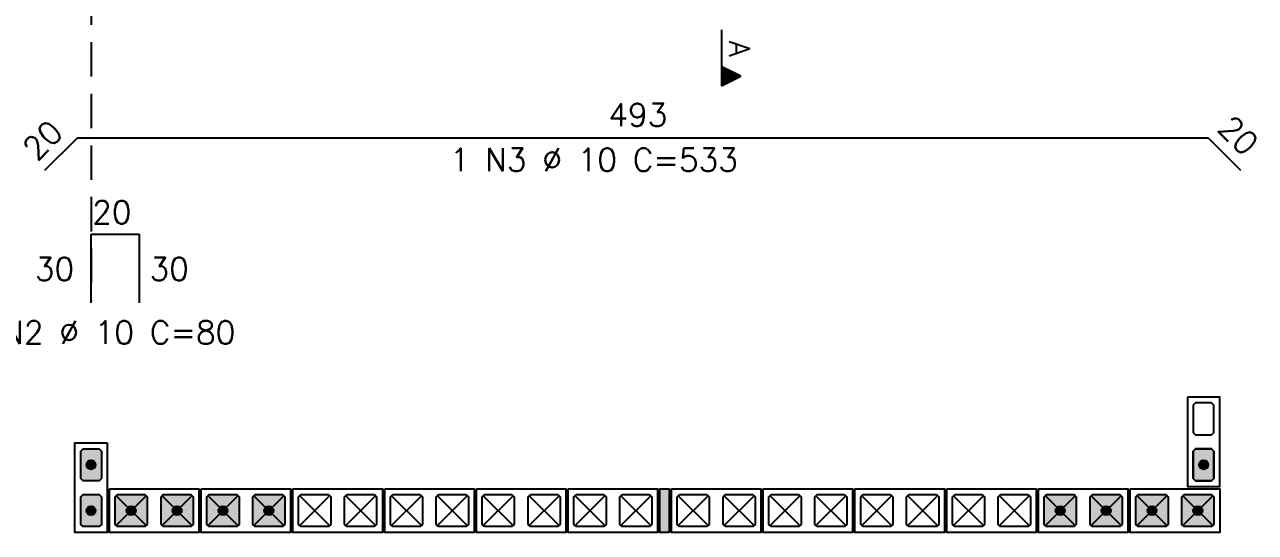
# Model space of a CAD drawing. Extents: x -1 to 122, y -1 to 61.
# Drawn here: x 65.67 to 76.4, y 21 to 25.42 of the extents above; entities that cross this region are included whole.
import ezdxf

# ---------------------------------------------------------------- set-up
doc = ezdxf.new("R2010")
doc.units = 0
doc.header["$MEASUREMENT"] = 0
doc.linetypes.add('ESTILO_TQS_0001', pattern=[0.45, 0.3, -0.15])
for name, color, linetype in [('PENA_01', 1, 'CONTINUOUS'), ('PENA_02', 2, 'CONTINUOUS'), ('PENA_03', 3, 'CONTINUOUS'), ('PENA_05', 5, 'CONTINUOUS'), ('PENA_11', 252, 'CONTINUOUS'), ('PENA_25', 210, 'CONTINUOUS')]:
    doc.layers.add(name, color=color, linetype=linetype)
doc.styles.get("Standard").update_dxf_attribs({"font": 'ROMANS.SHX'})

msp = doc.modelspace()

# ---------------------------------------------------------------- linework, layer by layer
at = {"layer": 'PENA_01', "linetype": 'ESTILO_TQS_0001'}
msp.add_line((66.251909, 30.671445), (66.251909, 23.012832), dxfattribs=at)
at = {"layer": 'PENA_01', "linetype": 'Continuous'}
for p, q in [((66.471909, 21.055297), (66.731909, 21.315297)), ((66.731909, 21.055297), (66.471909, 21.315297)), ((67.131909, 21.055297), (66.871909, 21.315297)), ((66.871909, 21.055297), (67.131909, 21.315297)), ((67.271909, 21.055297), (67.531909, 21.315297)), ((67.531909, 21.055297), (67.271909, 21.315297)), ((67.931909, 21.055297), (67.671909, 21.315297)), ((67.671909, 21.055297), (67.931909, 21.315297)), ((68.071909, 21.055297), (68.331909, 21.315297)), ((68.331909, 21.055297), (68.071909, 21.315297)), ((68.731909, 21.055297), (68.471909, 21.315297)), ((68.471909, 21.055297), (68.731909, 21.315297)), ((68.871909, 21.055297), (69.131909, 21.315297)), ((69.131909, 21.055297), (68.871909, 21.315297)), ((69.531909, 21.055297), (69.271909, 21.315297)), ((69.271909, 21.055297), (69.531909, 21.315297)), ((69.671909, 21.055297), (69.931909, 21.315297)), ((69.931909, 21.055297), (69.671909, 21.315297)), ((70.331909, 21.055297), (70.071909, 21.315297)), ((70.071909, 21.055297), (70.331909, 21.315297)), ((70.471909, 21.055297), (70.731909, 21.315297)), ((70.731909, 21.055297), (70.471909, 21.315297)), ((71.131909, 21.055297), (70.871909, 21.315297)), ((70.871909, 21.055297), (71.131909, 21.315297)), ((71.371909, 21.055297), (71.631909, 21.315297)), ((71.631909, 21.055297), (71.371909, 21.315297)), ((72.031909, 21.055297), (71.771909, 21.315297)), ((71.771909, 21.055297), (72.031909, 21.315297)), ((72.171909, 21.055297), (72.431909, 21.315297)), ((72.431909, 21.055297), (72.171909, 21.315297)), ((72.831909, 21.055297), (72.571909, 21.315297)), ((72.571909, 21.055297), (72.831909, 21.315297)), ((72.971909, 21.055297), (73.231909, 21.315297)), ((73.231909, 21.055297), (72.971909, 21.315297)), ((73.631909, 21.055297), (73.371909, 21.315297)), ((73.371909, 21.055297), (73.631909, 21.315297)), ((73.771909, 21.055297), (74.031909, 21.315297)), ((74.031909, 21.055297), (73.771909, 21.315297)), ((74.431909, 21.055297), (74.171909, 21.315297)), ((74.171909, 21.055297), (74.431909, 21.315297)), ((74.571909, 21.055297), (74.831909, 21.315297)), ((74.831909, 21.055297), (74.571909, 21.315297)), ((75.231909, 21.055297), (74.971909, 21.315297)), ((74.971909, 21.055297), (75.231909, 21.315297)), ((75.371909, 21.055297), (75.631909, 21.315297)), ((75.631909, 21.055297), (75.371909, 21.315297)), ((76.031909, 21.055297), (75.771909, 21.315297)), ((75.771909, 21.055297), (76.031909, 21.315297))]:
    msp.add_line(p, q, dxfattribs=at)
for points in [[(75.881909, 22.125297), (75.861909, 22.105297), (75.861909, 21.865297), (75.881909, 21.845297), (76.021909, 21.845297), (76.041909, 21.865297), (76.041909, 22.105297), (76.021909, 22.125297), (75.881909, 22.125297)], [(66.321909, 21.725297), (66.341909, 21.705297), (66.341909, 21.465297), (66.321909, 21.445297), (66.181909, 21.445297), (66.161909, 21.465297), (66.161909, 21.705297), (66.181909, 21.725297), (66.321909, 21.725297)], [(75.881909, 21.725297), (75.861909, 21.705297), (75.861909, 21.465297), (75.881909, 21.445297), (76.021909, 21.445297), (76.041909, 21.465297), (76.041909, 21.705297), (76.021909, 21.725297), (75.881909, 21.725297)], [(66.321909, 21.325297), (66.341909, 21.305297), (66.341909, 21.065297), (66.321909, 21.045297), (66.181909, 21.045297), (66.161909, 21.065297), (66.161909, 21.305297), (66.181909, 21.325297), (66.321909, 21.325297)]]:
    msp.add_lwpolyline(points, dxfattribs=at)
at = {"layer": 'PENA_02', "linetype": 'Continuous'}
for points in [[(75.811909, 22.175297), (75.811909, 21.395297), (76.091909, 21.395297), (76.091909, 22.175297), (75.811909, 22.175297)], [(66.391909, 21.775297), (66.391909, 20.995297), (66.111909, 20.995297), (66.111909, 21.775297), (66.391909, 21.775297)], [(66.411909, 21.375297), (67.191909, 21.375297), (67.191909, 20.995297), (66.411909, 20.995297), (66.411909, 21.375297)], [(67.211909, 21.375297), (67.991909, 21.375297), (67.991909, 20.995297), (67.211909, 20.995297), (67.211909, 21.375297)], [(68.011909, 21.375297), (68.791909, 21.375297), (68.791909, 20.995297), (68.011909, 20.995297), (68.011909, 21.375297)], [(68.811909, 21.375297), (69.591909, 21.375297), (69.591909, 20.995297), (68.811909, 20.995297), (68.811909, 21.375297)], [(69.611909, 21.375297), (70.391909, 21.375297), (70.391909, 20.995297), (69.611909, 20.995297), (69.611909, 21.375297)], [(70.411909, 21.375297), (71.191909, 21.375297), (71.191909, 20.995297), (70.411909, 20.995297), (70.411909, 21.375297)], [(71.291909, 20.995297), (71.211909, 20.995297), (71.211909, 21.375297), (71.291909, 21.375297), (71.291909, 20.995297)], [(71.311909, 21.375297), (72.091909, 21.375297), (72.091909, 20.995297), (71.311909, 20.995297), (71.311909, 21.375297)], [(72.111909, 21.375297), (72.891909, 21.375297), (72.891909, 20.995297), (72.111909, 20.995297), (72.111909, 21.375297)], [(72.911909, 21.375297), (73.691909, 21.375297), (73.691909, 20.995297), (72.911909, 20.995297), (72.911909, 21.375297)], [(73.711909, 21.375297), (74.491909, 21.375297), (74.491909, 20.995297), (73.711909, 20.995297), (73.711909, 21.375297)], [(74.511909, 21.375297), (75.291909, 21.375297), (75.291909, 20.995297), (74.511909, 20.995297), (74.511909, 21.375297)], [(75.311909, 21.375297), (76.091909, 21.375297), (76.091909, 20.995297), (75.311909, 20.995297), (75.311909, 21.375297)]]:
    msp.add_lwpolyline(points, dxfattribs=at)
at = {"layer": 'PENA_02', "linetype": 'ESTILO_TQS_0001'}
for points in [[(66.461909, 21.305297), (66.481909, 21.325297), (66.721909, 21.325297), (66.741909, 21.305297), (66.741909, 21.065297), (66.721909, 21.045297), (66.481909, 21.045297), (66.461909, 21.065297), (66.461909, 21.305297)], [(66.861909, 21.305297), (66.881909, 21.325297), (67.121909, 21.325297), (67.141909, 21.305297), (67.141909, 21.065297), (67.121909, 21.045297), (66.881909, 21.045297), (66.861909, 21.065297), (66.861909, 21.305297)], [(67.261909, 21.305297), (67.281909, 21.325297), (67.521909, 21.325297), (67.541909, 21.305297), (67.541909, 21.065297), (67.521909, 21.045297), (67.281909, 21.045297), (67.261909, 21.065297), (67.261909, 21.305297)], [(67.661909, 21.305297), (67.681909, 21.325297), (67.921909, 21.325297), (67.941909, 21.305297), (67.941909, 21.065297), (67.921909, 21.045297), (67.681909, 21.045297), (67.661909, 21.065297), (67.661909, 21.305297)], [(68.061909, 21.305297), (68.081909, 21.325297), (68.321909, 21.325297), (68.341909, 21.305297), (68.341909, 21.065297), (68.321909, 21.045297), (68.081909, 21.045297), (68.061909, 21.065297), (68.061909, 21.305297)], [(68.461909, 21.305297), (68.481909, 21.325297), (68.721909, 21.325297), (68.741909, 21.305297), (68.741909, 21.065297), (68.721909, 21.045297), (68.481909, 21.045297), (68.461909, 21.065297), (68.461909, 21.305297)], [(68.861909, 21.305297), (68.881909, 21.325297), (69.121909, 21.325297), (69.141909, 21.305297), (69.141909, 21.065297), (69.121909, 21.045297), (68.881909, 21.045297), (68.861909, 21.065297), (68.861909, 21.305297)], [(69.261909, 21.305297), (69.281909, 21.325297), (69.521909, 21.325297), (69.541909, 21.305297), (69.541909, 21.065297), (69.521909, 21.045297), (69.281909, 21.045297), (69.261909, 21.065297), (69.261909, 21.305297)], [(69.661909, 21.305297), (69.681909, 21.325297), (69.921909, 21.325297), (69.941909, 21.305297), (69.941909, 21.065297), (69.921909, 21.045297), (69.681909, 21.045297), (69.661909, 21.065297), (69.661909, 21.305297)], [(70.061909, 21.305297), (70.081909, 21.325297), (70.321909, 21.325297), (70.341909, 21.305297), (70.341909, 21.065297), (70.321909, 21.045297), (70.081909, 21.045297), (70.061909, 21.065297), (70.061909, 21.305297)], [(70.461909, 21.305297), (70.481909, 21.325297), (70.721909, 21.325297), (70.741909, 21.305297), (70.741909, 21.065297), (70.721909, 21.045297), (70.481909, 21.045297), (70.461909, 21.065297), (70.461909, 21.305297)], [(70.861909, 21.305297), (70.881909, 21.325297), (71.121909, 21.325297), (71.141909, 21.305297), (71.141909, 21.065297), (71.121909, 21.045297), (70.881909, 21.045297), (70.861909, 21.065297), (70.861909, 21.305297)], [(71.361909, 21.305297), (71.381909, 21.325297), (71.621909, 21.325297), (71.641909, 21.305297), (71.641909, 21.065297), (71.621909, 21.045297), (71.381909, 21.045297), (71.361909, 21.065297), (71.361909, 21.305297)], [(71.761909, 21.305297), (71.781909, 21.325297), (72.021909, 21.325297), (72.041909, 21.305297), (72.041909, 21.065297), (72.021909, 21.045297), (71.781909, 21.045297), (71.761909, 21.065297), (71.761909, 21.305297)], [(72.161909, 21.305297), (72.181909, 21.325297), (72.421909, 21.325297), (72.441909, 21.305297), (72.441909, 21.065297), (72.421909, 21.045297), (72.181909, 21.045297), (72.161909, 21.065297), (72.161909, 21.305297)], [(72.561909, 21.305297), (72.581909, 21.325297), (72.821909, 21.325297), (72.841909, 21.305297), (72.841909, 21.065297), (72.821909, 21.045297), (72.581909, 21.045297), (72.561909, 21.065297), (72.561909, 21.305297)], [(72.961909, 21.305297), (72.981909, 21.325297), (73.221909, 21.325297), (73.241909, 21.305297), (73.241909, 21.065297), (73.221909, 21.045297), (72.981909, 21.045297), (72.961909, 21.065297), (72.961909, 21.305297)], [(73.361909, 21.305297), (73.381909, 21.325297), (73.621909, 21.325297), (73.641909, 21.305297), (73.641909, 21.065297), (73.621909, 21.045297), (73.381909, 21.045297), (73.361909, 21.065297), (73.361909, 21.305297)], [(73.761909, 21.305297), (73.781909, 21.325297), (74.021909, 21.325297), (74.041909, 21.305297), (74.041909, 21.065297), (74.021909, 21.045297), (73.781909, 21.045297), (73.761909, 21.065297), (73.761909, 21.305297)], [(74.161909, 21.305297), (74.181909, 21.325297), (74.421909, 21.325297), (74.441909, 21.305297), (74.441909, 21.065297), (74.421909, 21.045297), (74.181909, 21.045297), (74.161909, 21.065297), (74.161909, 21.305297)], [(74.561909, 21.305297), (74.581909, 21.325297), (74.821909, 21.325297), (74.841909, 21.305297), (74.841909, 21.065297), (74.821909, 21.045297), (74.581909, 21.045297), (74.561909, 21.065297), (74.561909, 21.305297)], [(74.961909, 21.305297), (74.981909, 21.325297), (75.221909, 21.325297), (75.241909, 21.305297), (75.241909, 21.065297), (75.221909, 21.045297), (74.981909, 21.045297), (74.961909, 21.065297), (74.961909, 21.305297)], [(75.361909, 21.305297), (75.381909, 21.325297), (75.621909, 21.325297), (75.641909, 21.305297), (75.641909, 21.065297), (75.621909, 21.045297), (75.381909, 21.045297), (75.361909, 21.065297), (75.361909, 21.305297)], [(75.761909, 21.305297), (75.781909, 21.325297), (76.021909, 21.325297), (76.041909, 21.305297), (76.041909, 21.065297), (76.021909, 21.045297), (75.781909, 21.045297), (75.761909, 21.065297), (75.761909, 21.305297)]]:
    msp.add_lwpolyline(points, dxfattribs=at)
at = {"layer": 'PENA_03', "linetype": 'Continuous'}
for p, q in [((71.749684, 25.378132), (71.749684, 24.89175)), ((71.75038, 25.057335), (71.75038, 25.378132)), ((71.915617, 24.974716), (71.750379, 25.057335)), ((71.75038, 24.892878), (71.75038, 25.056555)), ((71.914056, 24.974716), (71.75038, 25.056555)), ((71.762448, 24.898132), (71.762448, 25.051301)), ((71.775212, 24.904514), (71.775212, 25.044919)), ((71.787976, 24.910896), (71.787976, 25.038537)), ((71.80074, 24.917278), (71.80074, 25.032155)), ((71.813504, 24.92366), (71.813504, 25.025773)), ((71.826268, 24.930042), (71.826268, 25.019391)), ((71.839032, 24.936424), (71.839032, 25.013009)), ((71.851796, 24.942806), (71.851796, 25.006627)), ((71.749684, 24.89175), (71.915617, 24.974716)), ((71.750379, 24.892878), (71.914056, 24.974716)), ((71.86456, 24.949188), (71.86456, 25.000245)), ((71.877324, 24.95557), (71.877324, 24.993863)), ((71.890089, 24.961952), (71.890089, 24.987481)), ((71.902853, 24.968334), (71.902853, 24.981098))]:
    msp.add_line(p, q, dxfattribs=at)
for points in [[(66.181909, 21.445297), (66.161909, 21.465297), (66.161909, 21.705297), (66.181909, 21.725297), (66.321909, 21.725297), (66.341909, 21.705297), (66.341909, 21.465297), (66.321909, 21.445297), (66.181909, 21.445297)], [(75.881909, 21.445297), (75.861909, 21.465297), (75.861909, 21.705297), (75.881909, 21.725297), (76.021909, 21.725297), (76.041909, 21.705297), (76.041909, 21.465297), (76.021909, 21.445297), (75.881909, 21.445297)], [(66.181909, 21.045297), (66.161909, 21.065297), (66.161909, 21.305297), (66.181909, 21.325297), (66.321909, 21.325297), (66.341909, 21.305297), (66.341909, 21.065297), (66.321909, 21.045297), (66.181909, 21.045297)], [(66.741909, 21.065297), (66.721909, 21.045297), (66.481909, 21.045297), (66.461909, 21.065297), (66.461909, 21.305297), (66.481909, 21.325297), (66.721909, 21.325297), (66.741909, 21.305297), (66.741909, 21.065297)], [(67.141909, 21.065297), (67.121909, 21.045297), (66.881909, 21.045297), (66.861909, 21.065297), (66.861909, 21.305297), (66.881909, 21.325297), (67.121909, 21.325297), (67.141909, 21.305297), (67.141909, 21.065297)], [(67.541909, 21.065297), (67.521909, 21.045297), (67.281909, 21.045297), (67.261909, 21.065297), (67.261909, 21.305297), (67.281909, 21.325297), (67.521909, 21.325297), (67.541909, 21.305297), (67.541909, 21.065297)], [(67.941909, 21.065297), (67.921909, 21.045297), (67.681909, 21.045297), (67.661909, 21.065297), (67.661909, 21.305297), (67.681909, 21.325297), (67.921909, 21.325297), (67.941909, 21.305297), (67.941909, 21.065297)], [(74.841909, 21.065297), (74.821909, 21.045297), (74.581909, 21.045297), (74.561909, 21.065297), (74.561909, 21.305297), (74.581909, 21.325297), (74.821909, 21.325297), (74.841909, 21.305297), (74.841909, 21.065297)], [(75.241909, 21.065297), (75.221909, 21.045297), (74.981909, 21.045297), (74.961909, 21.065297), (74.961909, 21.305297), (74.981909, 21.325297), (75.221909, 21.325297), (75.241909, 21.305297), (75.241909, 21.065297)], [(75.641909, 21.065297), (75.621909, 21.045297), (75.381909, 21.045297), (75.361909, 21.065297), (75.361909, 21.305297), (75.381909, 21.325297), (75.621909, 21.325297), (75.641909, 21.305297), (75.641909, 21.065297)], [(76.041909, 21.065297), (76.021909, 21.045297), (75.781909, 21.045297), (75.761909, 21.065297), (75.761909, 21.305297), (75.781909, 21.325297), (76.021909, 21.325297), (76.041909, 21.305297), (76.041909, 21.065297)]]:
    msp.add_lwpolyline(points, dxfattribs=at)
for centre in [(66.251909, 21.585297), (75.951909, 21.585297), (66.251909, 21.185297), (66.601909, 21.185297), (67.001909, 21.185297), (67.401909, 21.185297), (67.801909, 21.185297), (74.701909, 21.185297), (75.101909, 21.185297), (75.501909, 21.185297), (75.901909, 21.185297)]:
    msp.add_circle(centre, 0.04, dxfattribs=at)
for points in [[(66.291909, 21.585297), (66.231909, 21.619938), (66.214321, 21.598978)], [(66.291909, 21.585297), (66.214321, 21.598978), (66.214321, 21.571617)], [(66.291909, 21.585297), (66.214321, 21.571617), (66.231909, 21.550656)], [(66.291909, 21.585297), (66.258855, 21.62469), (66.231909, 21.619938)], [(66.291909, 21.585297), (66.231909, 21.550656), (66.258855, 21.545905)], [(66.291909, 21.585297), (66.282551, 21.611009), (66.258855, 21.62469)], [(66.291909, 21.585297), (66.258855, 21.545905), (66.282551, 21.559586)], [(66.291909, 21.585297), (66.282551, 21.559586), (66.291909, 21.585297)], [(75.991909, 21.585297), (75.931909, 21.619938), (75.914321, 21.598978)], [(75.991909, 21.585297), (75.914321, 21.598978), (75.914321, 21.571617)], [(75.991909, 21.585297), (75.914321, 21.571617), (75.931909, 21.550656)], [(75.991909, 21.585297), (75.958855, 21.62469), (75.931909, 21.619938)], [(75.991909, 21.585297), (75.931909, 21.550656), (75.958855, 21.545905)], [(75.991909, 21.585297), (75.982551, 21.611009), (75.958855, 21.62469)], [(75.991909, 21.585297), (75.958855, 21.545905), (75.982551, 21.559586)], [(75.991909, 21.585297), (75.982551, 21.559586), (75.991909, 21.585297)], [(66.291909, 21.185297), (66.231909, 21.219938), (66.214321, 21.198978)], [(66.291909, 21.185297), (66.214321, 21.198978), (66.214321, 21.171617)], [(66.291909, 21.185297), (66.214321, 21.171617), (66.231909, 21.150656)], [(66.291909, 21.185297), (66.258855, 21.22469), (66.231909, 21.219938)], [(66.291909, 21.185297), (66.231909, 21.150656), (66.258855, 21.145905)], [(66.291909, 21.185297), (66.282551, 21.211009), (66.258855, 21.22469)], [(66.291909, 21.185297), (66.258855, 21.145905), (66.282551, 21.159586)], [(66.291909, 21.185297), (66.282551, 21.159586), (66.291909, 21.185297)], [(66.641909, 21.185297), (66.581909, 21.219938), (66.564321, 21.198978)], [(66.641909, 21.185297), (66.564321, 21.198978), (66.564321, 21.171617)], [(66.641909, 21.185297), (66.564321, 21.171617), (66.581909, 21.150656)], [(66.641909, 21.185297), (66.608855, 21.22469), (66.581909, 21.219938)], [(66.641909, 21.185297), (66.581909, 21.150656), (66.608855, 21.145905)], [(66.641909, 21.185297), (66.632551, 21.211009), (66.608855, 21.22469)], [(66.641909, 21.185297), (66.608855, 21.145905), (66.632551, 21.159586)], [(66.641909, 21.185297), (66.632551, 21.159586), (66.641909, 21.185297)], [(67.041909, 21.185297), (66.981909, 21.219938), (66.964321, 21.198978)], [(67.041909, 21.185297), (66.964321, 21.198978), (66.964321, 21.171617)], [(67.041909, 21.185297), (66.964321, 21.171617), (66.981909, 21.150656)], [(67.041909, 21.185297), (67.008855, 21.22469), (66.981909, 21.219938)], [(67.041909, 21.185297), (66.981909, 21.150656), (67.008855, 21.145905)], [(67.041909, 21.185297), (67.032551, 21.211009), (67.008855, 21.22469)], [(67.041909, 21.185297), (67.008855, 21.145905), (67.032551, 21.159586)], [(67.041909, 21.185297), (67.032551, 21.159586), (67.041909, 21.185297)], [(67.441909, 21.185297), (67.381909, 21.219938), (67.364321, 21.198978)], [(67.441909, 21.185297), (67.364321, 21.198978), (67.364321, 21.171617)], [(67.441909, 21.185297), (67.364321, 21.171617), (67.381909, 21.150656)], [(67.441909, 21.185297), (67.408855, 21.22469), (67.381909, 21.219938)], [(67.441909, 21.185297), (67.381909, 21.150656), (67.408855, 21.145905)], [(67.441909, 21.185297), (67.432551, 21.211009), (67.408855, 21.22469)], [(67.441909, 21.185297), (67.408855, 21.145905), (67.432551, 21.159586)], [(67.441909, 21.185297), (67.432551, 21.159586), (67.441909, 21.185297)], [(67.841909, 21.185297), (67.781909, 21.219938), (67.764321, 21.198978)], [(67.841909, 21.185297), (67.764321, 21.198978), (67.764321, 21.171617)], [(67.841909, 21.185297), (67.764321, 21.171617), (67.781909, 21.150656)], [(67.841909, 21.185297), (67.808855, 21.22469), (67.781909, 21.219938)], [(67.841909, 21.185297), (67.781909, 21.150656), (67.808855, 21.145905)], [(67.841909, 21.185297), (67.832551, 21.211009), (67.808855, 21.22469)], [(67.841909, 21.185297), (67.808855, 21.145905), (67.832551, 21.159586)], [(67.841909, 21.185297), (67.832551, 21.159586), (67.841909, 21.185297)], [(74.741909, 21.185297), (74.681909, 21.219938), (74.664321, 21.198978)], [(74.741909, 21.185297), (74.664321, 21.198978), (74.664321, 21.171617)], [(74.741909, 21.185297), (74.664321, 21.171617), (74.681909, 21.150656)], [(74.741909, 21.185297), (74.708855, 21.22469), (74.681909, 21.219938)], [(74.741909, 21.185297), (74.681909, 21.150656), (74.708855, 21.145905)], [(74.741909, 21.185297), (74.732551, 21.211009), (74.708855, 21.22469)], [(74.741909, 21.185297), (74.708855, 21.145905), (74.732551, 21.159586)], [(74.741909, 21.185297), (74.732551, 21.159586), (74.741909, 21.185297)], [(75.141909, 21.185297), (75.081909, 21.219938), (75.064321, 21.198978)], [(75.141909, 21.185297), (75.064321, 21.198978), (75.064321, 21.171617)], [(75.141909, 21.185297), (75.064321, 21.171617), (75.081909, 21.150656)], [(75.141909, 21.185297), (75.108855, 21.22469), (75.081909, 21.219938)], [(75.141909, 21.185297), (75.081909, 21.150656), (75.108855, 21.145905)], [(75.141909, 21.185297), (75.132551, 21.211009), (75.108855, 21.22469)], [(75.141909, 21.185297), (75.108855, 21.145905), (75.132551, 21.159586)], [(75.141909, 21.185297), (75.132551, 21.159586), (75.141909, 21.185297)], [(75.541909, 21.185297), (75.481909, 21.219938), (75.464321, 21.198978)], [(75.541909, 21.185297), (75.464321, 21.198978), (75.464321, 21.171617)], [(75.541909, 21.185297), (75.464321, 21.171617), (75.481909, 21.150656)], [(75.541909, 21.185297), (75.508855, 21.22469), (75.481909, 21.219938)], [(75.541909, 21.185297), (75.481909, 21.150656), (75.508855, 21.145905)], [(75.541909, 21.185297), (75.532551, 21.211009), (75.508855, 21.22469)], [(75.541909, 21.185297), (75.508855, 21.145905), (75.532551, 21.159586)], [(75.541909, 21.185297), (75.532551, 21.159586), (75.541909, 21.185297)], [(75.941909, 21.185297), (75.881909, 21.219938), (75.864321, 21.198978)], [(75.941909, 21.185297), (75.864321, 21.198978), (75.864321, 21.171617)], [(75.941909, 21.185297), (75.864321, 21.171617), (75.881909, 21.150656)], [(75.941909, 21.185297), (75.908855, 21.22469), (75.881909, 21.219938)], [(75.941909, 21.185297), (75.881909, 21.150656), (75.908855, 21.145905)], [(75.941909, 21.185297), (75.932551, 21.211009), (75.908855, 21.22469)], [(75.941909, 21.185297), (75.908855, 21.145905), (75.932551, 21.159586)], [(75.941909, 21.185297), (75.932551, 21.159586), (75.941909, 21.185297)]]:
    msp.add_solid(points, dxfattribs=at)
at = {"layer": 'PENA_05', "linetype": 'Continuous'}
for p, q in [((65.849899, 24.154679), (66.132741, 24.437522)), ((66.132741, 24.437522), (75.991739, 24.437881)), ((75.991739, 24.437881), (76.274581, 24.155038)), ((66.251909, 22.998099), (66.251909, 23.598099)), ((66.251909, 23.598099), (66.671909, 23.598099)), ((66.671909, 23.598099), (66.671909, 22.998099))]:
    msp.add_line(p, q, dxfattribs=at)
at = {"layer": 'PENA_11', "linetype": 'Continuous'}
for points in [[(66.181909, 21.445297), (66.161909, 21.705297), (66.181909, 21.725297)], [(66.181909, 21.445297), (66.161909, 21.465297), (66.161909, 21.705297)], [(66.181909, 21.445297), (66.181909, 21.725297), (66.321909, 21.725297)], [(66.181909, 21.445297), (66.321909, 21.725297), (66.341909, 21.705297)], [(66.181909, 21.445297), (66.341909, 21.705297), (66.341909, 21.465297)], [(75.881909, 21.445297), (75.861909, 21.705297), (75.881909, 21.725297)], [(75.881909, 21.445297), (75.861909, 21.465297), (75.861909, 21.705297)], [(75.881909, 21.445297), (75.881909, 21.725297), (76.021909, 21.725297)], [(75.881909, 21.445297), (76.021909, 21.725297), (76.041909, 21.705297)], [(75.881909, 21.445297), (76.041909, 21.705297), (76.041909, 21.465297)], [(66.181909, 21.445297), (66.341909, 21.465297), (66.321909, 21.445297)], [(75.881909, 21.445297), (76.041909, 21.465297), (76.021909, 21.445297)], [(66.181909, 21.445297), (66.321909, 21.445297), (66.181909, 21.445297)], [(75.881909, 21.445297), (76.021909, 21.445297), (75.881909, 21.445297)], [(66.181909, 21.045297), (66.161909, 21.305297), (66.181909, 21.325297)], [(66.181909, 21.045297), (66.161909, 21.065297), (66.161909, 21.305297)], [(66.181909, 21.045297), (66.181909, 21.325297), (66.321909, 21.325297)], [(66.181909, 21.045297), (66.321909, 21.325297), (66.341909, 21.305297)], [(66.181909, 21.045297), (66.341909, 21.305297), (66.341909, 21.065297)], [(66.741909, 21.065297), (66.461909, 21.305297), (66.481909, 21.325297)], [(66.741909, 21.065297), (66.461909, 21.065297), (66.461909, 21.305297)], [(66.741909, 21.065297), (66.481909, 21.325297), (66.721909, 21.325297)], [(66.741909, 21.065297), (66.721909, 21.325297), (66.741909, 21.305297)], [(66.741909, 21.065297), (66.741909, 21.305297), (66.741909, 21.065297)], [(67.141909, 21.065297), (66.861909, 21.305297), (66.881909, 21.325297)], [(67.141909, 21.065297), (66.861909, 21.065297), (66.861909, 21.305297)], [(67.141909, 21.065297), (66.881909, 21.325297), (67.121909, 21.325297)], [(67.141909, 21.065297), (67.121909, 21.325297), (67.141909, 21.305297)], [(67.141909, 21.065297), (67.141909, 21.305297), (67.141909, 21.065297)], [(67.541909, 21.065297), (67.261909, 21.305297), (67.281909, 21.325297)], [(67.541909, 21.065297), (67.261909, 21.065297), (67.261909, 21.305297)], [(67.541909, 21.065297), (67.281909, 21.325297), (67.521909, 21.325297)], [(67.541909, 21.065297), (67.521909, 21.325297), (67.541909, 21.305297)], [(67.541909, 21.065297), (67.541909, 21.305297), (67.541909, 21.065297)], [(67.941909, 21.065297), (67.661909, 21.305297), (67.681909, 21.325297)], [(67.941909, 21.065297), (67.661909, 21.065297), (67.661909, 21.305297)], [(67.941909, 21.065297), (67.681909, 21.325297), (67.921909, 21.325297)], [(67.941909, 21.065297), (67.921909, 21.325297), (67.941909, 21.305297)], [(67.941909, 21.065297), (67.941909, 21.305297), (67.941909, 21.065297)], [(74.841909, 21.065297), (74.561909, 21.305297), (74.581909, 21.325297)], [(74.841909, 21.065297), (74.561909, 21.065297), (74.561909, 21.305297)], [(74.841909, 21.065297), (74.581909, 21.325297), (74.821909, 21.325297)], [(74.841909, 21.065297), (74.821909, 21.325297), (74.841909, 21.305297)], [(74.841909, 21.065297), (74.841909, 21.305297), (74.841909, 21.065297)], [(75.241909, 21.065297), (74.961909, 21.305297), (74.981909, 21.325297)], [(75.241909, 21.065297), (74.961909, 21.065297), (74.961909, 21.305297)], [(75.241909, 21.065297), (74.981909, 21.325297), (75.221909, 21.325297)], [(75.241909, 21.065297), (75.221909, 21.325297), (75.241909, 21.305297)], [(75.241909, 21.065297), (75.241909, 21.305297), (75.241909, 21.065297)], [(75.641909, 21.065297), (75.361909, 21.305297), (75.381909, 21.325297)], [(75.641909, 21.065297), (75.361909, 21.065297), (75.361909, 21.305297)], [(75.641909, 21.065297), (75.381909, 21.325297), (75.621909, 21.325297)], [(75.641909, 21.065297), (75.621909, 21.325297), (75.641909, 21.305297)], [(75.641909, 21.065297), (75.641909, 21.305297), (75.641909, 21.065297)], [(76.041909, 21.065297), (75.761909, 21.305297), (75.781909, 21.325297)], [(76.041909, 21.065297), (75.761909, 21.065297), (75.761909, 21.305297)], [(76.041909, 21.065297), (75.781909, 21.325297), (76.021909, 21.325297)], [(76.041909, 21.065297), (76.021909, 21.325297), (76.041909, 21.305297)], [(76.041909, 21.065297), (76.041909, 21.305297), (76.041909, 21.065297)], [(66.181909, 21.045297), (66.341909, 21.065297), (66.321909, 21.045297)], [(66.181909, 21.045297), (66.321909, 21.045297), (66.181909, 21.045297)], [(66.741909, 21.065297), (66.481909, 21.045297), (66.461909, 21.065297)], [(66.741909, 21.065297), (66.721909, 21.045297), (66.481909, 21.045297)], [(67.141909, 21.065297), (66.881909, 21.045297), (66.861909, 21.065297)], [(67.141909, 21.065297), (67.121909, 21.045297), (66.881909, 21.045297)], [(67.541909, 21.065297), (67.281909, 21.045297), (67.261909, 21.065297)], [(67.541909, 21.065297), (67.521909, 21.045297), (67.281909, 21.045297)], [(67.941909, 21.065297), (67.681909, 21.045297), (67.661909, 21.065297)], [(67.941909, 21.065297), (67.921909, 21.045297), (67.681909, 21.045297)], [(74.841909, 21.065297), (74.581909, 21.045297), (74.561909, 21.065297)], [(74.841909, 21.065297), (74.821909, 21.045297), (74.581909, 21.045297)], [(75.241909, 21.065297), (74.981909, 21.045297), (74.961909, 21.065297)], [(75.241909, 21.065297), (75.221909, 21.045297), (74.981909, 21.045297)], [(75.641909, 21.065297), (75.381909, 21.045297), (75.361909, 21.065297)], [(75.641909, 21.065297), (75.621909, 21.045297), (75.381909, 21.045297)], [(76.041909, 21.065297), (75.781909, 21.045297), (75.761909, 21.065297)], [(76.041909, 21.065297), (76.021909, 21.045297), (75.781909, 21.045297)]]:
    msp.add_solid(points, dxfattribs=at)
at = {"layer": 'PENA_25', "linetype": 'Continuous'}
msp.add_lwpolyline([(71.291909, 20.995297), (71.211909, 20.995297), (71.211909, 21.375297), (71.291909, 21.375297), (71.291909, 20.995297)], dxfattribs=at)
for points in [[(71.291909, 20.995297), (71.211909, 20.995297), (71.211909, 21.375297)], [(71.291909, 20.995297), (71.211909, 21.375297), (71.291909, 21.375297)], [(71.291909, 20.995297), (71.291909, 21.375297), (71.291909, 20.995297)]]:
    msp.add_solid(points, dxfattribs=at)

# ---------------------------------------------------------------- texts
at = {"layer": 'PENA_03', "linetype": 'Continuous'}
for s, height, rotation, p in [('A', 0.18, 270, (71.816713, 25.281578)), ('493', 0.2, 0.002086, (70.762236, 24.53769)), ('20', 0.2, 315, (76.062449, 24.508591)), ('20', 0.2, 45, (65.779188, 24.22539))]:
    msp.add_text(s, height=height, rotation=rotation, dxfattribs=at).set_placement(p)
for s, p in [('1 N3 %%c 10 C=533', (69.380432, 24.145711)), ('20', (66.261909, 23.688099)), ('30', (65.761909, 23.193099)), ('30', (66.761909, 23.193099)), ('6 N2 %%c 10 C=80', (65.169487, 22.639953))]:
    msp.add_text(s, height=0.2, dxfattribs=at).set_placement(p)

doc.saveas('drawing.dxf')
